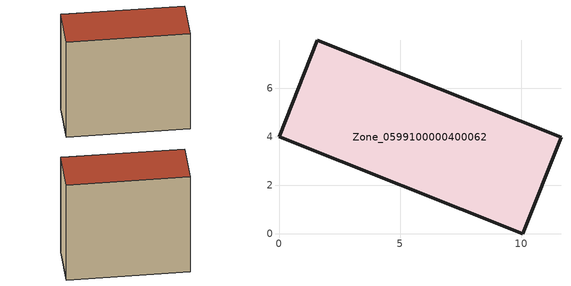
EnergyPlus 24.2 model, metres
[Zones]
Zone_0599100000400062
 floor ground (C_G): 0,3.99 1.58,7.97 11.64,3.98 10.06,0 z0.1
 wall outside (C_F): 1.58,7.97 0,3.99 10.06,0 11.64,3.98 1.58,7.97 z0.1:10.13
 roof outside (C_R): 10.06,0 11.64,3.98 1.58,7.97 0,3.99 z10.13
[BUILDING]
Pand.0599100000400062: North Axis=0; Terrain=City; Loads Convergence Tolerance Value=0.04; Temperature Convergence Tolerance Value=0.4; Solar Distribution=FullExterior; Maximum Number of Warmup Days=25; Minimum Number of Warmup Days=1
[Site:Location]
Rotterdam.The.Hague.AP_ZH_NLD Design_Conditions: Latitude=51.96; Longitude=4.45; Time Zone=1; Elevation=-4.5
[SITE:GROUNDTEMPERATURE:BUILDINGSURFACE]
18, 18, 18, 18, 18, 18, 18, 18, 18, 18, 18, 18
[MATERIAL] Thermal Absorptance=0.9; Solar Absorptance=0.7; Visible Absorptance=0.7
Name | Roughness | Thickness | Conductivity | Density | Specific Heat
G.TI.1992-2005 | MediumSmooth | 0.15 | 0.06 | 540 | 1210
F.TI.1992-2005 | Rough | 0.3 | 0.12 | 1920 | 840
R.TI.1992-2005 | MediumRough | 0.2 | 0.08 | 1500 | 1000
[CONSTRUCTION]
C_G: G.TI.1992-2005
C_F: F.TI.1992-2005
C_R: R.TI.1992-2005
[ZONE]
Zone_0599100000400062: Type=1; Multiplier=1; Ceiling Height=Autocalculate; Volume=Autocalculate; Floor Area=autocalculate; Part of Total Floor Area=Yes
[ZONEINFILTRATION:DESIGNFLOWRATE]
Infil_Zone_0599100000400062: Zone or ZoneList or Space or SpaceList=Zone_0599100000400062; Schedule=AlwaysOn; Design Flow Rate Calculation Method=Flow/Area; Flow Rate per Floor Area=0.0015; Constant Term Coefficient=1; Temperature Term Coefficient=0; Velocity Term Coefficient=0; Velocity Squared Term Coefficient=0
[HVACTEMPLATE:ZONE:IDEALLOADSAIRSYSTEM]
Zone_0599100000400062: Maximum Heating Supply Air Temperature=50; Minimum Cooling Supply Air Temperature=13; Maximum Heating Supply Air Humidity Ratio=0.0156; Minimum Cooling Supply Air Humidity Ratio=0.0077; Heating Limit=NoLimit; Cooling Limit=NoLimit; Dehumidification Control Type=ConstantSensibleHeatRatio; Cooling Sensible Heat Ratio=0.7; Dehumidification Setpoint=60; Humidification Control Type=None; Humidification Setpoint=30; Outdoor Air Method=None; Outdoor Air Flow Rate per Person=0.00944; Outdoor Air Flow Rate per Zone Floor Area=0; Outdoor Air Flow Rate per Zone=0; Demand Controlled Ventilation Type=None; Outdoor Air Economizer Type=NoEconomizer; Heat Recovery Type=None; Sensible Heat Recovery Effectiveness=0.7; Latent Heat Recovery Effectiveness=0.65
[ZONECONTROL:THERMOSTAT]
ThermostatControl_Zone_0599100000400062: Zone or ZoneList=Zone_0599100000400062; Control Type Schedule=DualSetpointControlType; Control 1=Thermostat_Zone_0599100000400062; Temperature Difference Between Cutout And Setpoint=0
[THERMOSTATSETPOINT:DUALSETPOINT]
Thermostat_Zone_0599100000400062: Heating Setpoint Temperature Schedule=HeatingSetpoint_Zone_0599100000400062; Cooling Setpoint Temperature Schedule=CoolingSetpoint_Zone_0599100000400062
[SCHEDULE:COMPACT]
HeatingSetpoint_Zone_0599100000400062: Through: 12/31, For: AllDays, Until: 24:00, 21
CoolingSetpoint_Zone_0599100000400062: Through: 12/31, For: AllDays, Until: 24:00, 24
DualSetpointControlType: Through: 12/31, For: AllDays, Until: 24:00, 4
AlwaysOn: Through: 12/31, For: AllDays, Until: 24:00, 1
